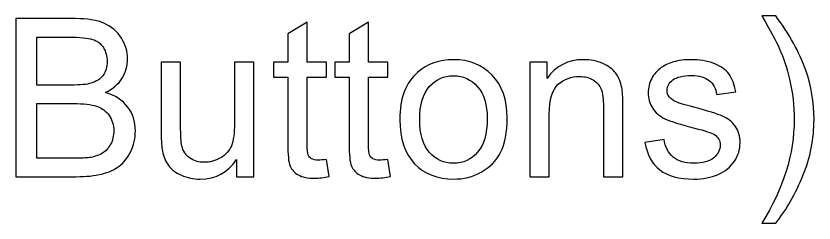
# Model space of a CAD drawing. Header units: centimetres. Extents: x 16 to 194, y -201 to 17.
# Drawn here: x 77.82 to 87.01, y -35.93 to -33.54 of the extents above; entities that cross this region are included whole.
import ezdxf

# ---------------------------------------------------------------- set-up
doc = ezdxf.new("R2010")
doc.units = ezdxf.units.CM
doc.header["$MEASUREMENT"] = 0
doc.layers.add('Layer 1', color=7, linetype='Continuous')

msp = doc.modelspace()

# ---------------------------------------------------------------- linework, layer by layer
at = {"layer": 'Layer 1', "color": 250}
for points, knots in [([(77.82429, -35.39233), (77.82429, -35.39233), (77.82429, -33.57369), (77.82429, -33.57369), (77.82429, -33.57369), (78.5067, -33.57369), (78.5067, -33.57369), (78.64556, -33.57369), (78.75689, -33.59189), (78.84114, -33.62872), (78.92496, -33.66555), (78.99057, -33.72228), (79.03799, -33.7989), (79.08582, -33.8751), (79.10953, -33.95511), (79.10953, -34.03893), (79.10953, -34.1164), (79.08836, -34.18964), (79.04645, -34.25822), (79.00454, -34.3268), (78.94104, -34.38226), (78.85595, -34.42459), (78.96602, -34.45676), (79.05069, -34.5118), (79.10953, -34.58969), (79.1688, -34.66716), (79.19843, -34.75902), (79.19843, -34.86486), (79.19843, -34.95037), (79.18023, -35.02953), (79.14424, -35.10277), (79.10826, -35.17601), (79.06381, -35.23231), (79.01089, -35.2721), (78.95798, -35.31147), (78.89151, -35.34153), (78.81193, -35.36185), (78.73192, -35.38217), (78.63413, -35.39233), (78.51813, -35.39233), (78.51813, -35.39233), (77.82429, -35.39233), (77.82429, -35.39233)], [0, 0, 0, 0, 0.0714286, 0.0714286, 0.0714286, 0.1428571, 0.1428571, 0.1428571, 0.2142857, 0.2142857, 0.2142857, 0.2857143, 0.2857143, 0.2857143, 0.3571429, 0.3571429, 0.3571429, 0.4285714, 0.4285714, 0.4285714, 0.5, 0.5, 0.5, 0.5714286, 0.5714286, 0.5714286, 0.6428571, 0.6428571, 0.6428571, 0.7142857, 0.7142857, 0.7142857, 0.7857143, 0.7857143, 0.7857143, 0.8571429, 0.8571429, 0.8571429, 0.9285714, 0.9285714, 0.9285714, 1, 1, 1, 1]), ([(86.56739, -35.92573), (86.56739, -35.92573), (86.40737, -35.92573), (86.40737, -35.92573), (86.6546, -35.52907), (86.77821, -35.13198), (86.77821, -34.73447), (86.77821, -34.57911), (86.76043, -34.42501), (86.72487, -34.27219), (86.69693, -34.14815), (86.65756, -34.0292), (86.60718, -33.9149), (86.57501, -33.84081), (86.50812, -33.71678), (86.40737, -33.54321), (86.40737, -33.54321), (86.56739, -33.54321), (86.56739, -33.54321), (86.72233, -33.75064), (86.83705, -33.95892), (86.91156, -34.16805), (86.97506, -34.34797), (87.00681, -34.53635), (87.00681, -34.7332), (87.00681, -34.9563), (86.96405, -35.1722), (86.87854, -35.38048), (86.79345, -35.58876), (86.68973, -35.77037), (86.56739, -35.92573)], [0, 0, 0, 0, 0.1, 0.1, 0.1, 0.2, 0.2, 0.2, 0.3, 0.3, 0.3, 0.4, 0.4, 0.4, 0.5, 0.5, 0.5, 0.6, 0.6, 0.6, 0.7, 0.7, 0.7, 0.8, 0.8, 0.8, 0.9, 0.9, 0.9, 1, 1, 1, 1]), ([(81.39849, -35.19294), (81.39849, -35.19294), (81.42897, -35.39021), (81.42897, -35.39021), (81.36632, -35.40334), (81.31001, -35.41011), (81.26091, -35.41011), (81.18005, -35.41011), (81.1174, -35.39741), (81.07252, -35.37159), (81.02807, -35.34576), (80.99675, -35.31232), (80.97854, -35.27041), (80.96034, -35.2285), (80.95145, -35.14045), (80.95145, -35.00625), (80.95145, -35.00625), (80.95145, -34.24679), (80.95145, -34.24679), (80.95145, -34.24679), (80.78635, -34.24679), (80.78635, -34.24679), (80.78635, -34.24679), (80.78635, -34.07407), (80.78635, -34.07407), (80.78635, -34.07407), (80.95145, -34.07407), (80.95145, -34.07407), (80.95145, -34.07407), (80.95145, -33.7481), (80.95145, -33.7481), (80.95145, -33.7481), (81.17497, -33.61391), (81.17497, -33.61391), (81.17497, -33.61391), (81.17497, -34.07407), (81.17497, -34.07407), (81.17497, -34.07407), (81.39849, -34.07407), (81.39849, -34.07407), (81.39849, -34.07407), (81.39849, -34.24679), (81.39849, -34.24679), (81.39849, -34.24679), (81.17497, -34.24679), (81.17497, -34.24679), (81.17497, -34.24679), (81.17497, -35.01895), (81.17497, -35.01895), (81.17497, -35.08287), (81.17878, -35.12394), (81.18682, -35.14214), (81.19444, -35.16034), (81.20714, -35.17474), (81.22492, -35.18574), (81.2427, -35.19633), (81.2681, -35.20183), (81.30112, -35.20183), (81.32568, -35.20183), (81.35827, -35.19887), (81.39849, -35.19294)], [0, 0, 0, 0, 0.05, 0.05, 0.05, 0.1, 0.1, 0.1, 0.15, 0.15, 0.15, 0.2, 0.2, 0.2, 0.25, 0.25, 0.25, 0.3, 0.3, 0.3, 0.35, 0.35, 0.35, 0.4, 0.4, 0.4, 0.45, 0.45, 0.45, 0.5, 0.5, 0.5, 0.55, 0.55, 0.55, 0.6, 0.6, 0.6, 0.65, 0.65, 0.65, 0.7, 0.7, 0.7, 0.75, 0.75, 0.75, 0.8, 0.8, 0.8, 0.85, 0.85, 0.85, 0.9, 0.9, 0.9, 0.95, 0.95, 0.95, 1, 1, 1, 1]), ([(82.10419, -35.19294), (82.10419, -35.19294), (82.13467, -35.39021), (82.13467, -35.39021), (82.07202, -35.40334), (82.01571, -35.41011), (81.96661, -35.41011), (81.88575, -35.41011), (81.8231, -35.39741), (81.77822, -35.37159), (81.73377, -35.34576), (81.70245, -35.31232), (81.68424, -35.27041), (81.66604, -35.2285), (81.65715, -35.14045), (81.65715, -35.00625), (81.65715, -35.00625), (81.65715, -34.24679), (81.65715, -34.24679), (81.65715, -34.24679), (81.49205, -34.24679), (81.49205, -34.24679), (81.49205, -34.24679), (81.49205, -34.07407), (81.49205, -34.07407), (81.49205, -34.07407), (81.65715, -34.07407), (81.65715, -34.07407), (81.65715, -34.07407), (81.65715, -33.7481), (81.65715, -33.7481), (81.65715, -33.7481), (81.88067, -33.61391), (81.88067, -33.61391), (81.88067, -33.61391), (81.88067, -34.07407), (81.88067, -34.07407), (81.88067, -34.07407), (82.10419, -34.07407), (82.10419, -34.07407), (82.10419, -34.07407), (82.10419, -34.24679), (82.10419, -34.24679), (82.10419, -34.24679), (81.88067, -34.24679), (81.88067, -34.24679), (81.88067, -34.24679), (81.88067, -35.01895), (81.88067, -35.01895), (81.88067, -35.08287), (81.88448, -35.12394), (81.89252, -35.14214), (81.90014, -35.16034), (81.91284, -35.17474), (81.93062, -35.18574), (81.9484, -35.19633), (81.9738, -35.20183), (82.00682, -35.20183), (82.03138, -35.20183), (82.06397, -35.19887), (82.10419, -35.19294)], [0, 0, 0, 0, 0.05, 0.05, 0.05, 0.1, 0.1, 0.1, 0.15, 0.15, 0.15, 0.2, 0.2, 0.2, 0.25, 0.25, 0.25, 0.3, 0.3, 0.3, 0.35, 0.35, 0.35, 0.4, 0.4, 0.4, 0.45, 0.45, 0.45, 0.5, 0.5, 0.5, 0.55, 0.55, 0.55, 0.6, 0.6, 0.6, 0.65, 0.65, 0.65, 0.7, 0.7, 0.7, 0.75, 0.75, 0.75, 0.8, 0.8, 0.8, 0.85, 0.85, 0.85, 0.9, 0.9, 0.9, 0.95, 0.95, 0.95, 1, 1, 1, 1]), ([(78.06559, -34.33823), (78.06559, -34.33823), (78.45887, -34.33823), (78.45887, -34.33823), (78.56555, -34.33823), (78.64217, -34.33103), (78.68831, -34.31706), (78.7497, -34.29886), (78.79584, -34.26838), (78.82674, -34.22605), (78.85765, -34.18371), (78.87331, -34.1308), (78.87331, -34.06687), (78.87331, -34.00634), (78.85892, -33.953), (78.82971, -33.90728), (78.80092, -33.86113), (78.75943, -33.82938), (78.70567, -33.81245), (78.65191, -33.79552), (78.55962, -33.78705), (78.42923, -33.78705), (78.42923, -33.78705), (78.06559, -33.78705), (78.06559, -33.78705), (78.06559, -33.78705), (78.06559, -34.33823), (78.06559, -34.33823)], [0, 0, 0, 0, 0.1111111, 0.1111111, 0.1111111, 0.2222222, 0.2222222, 0.2222222, 0.3333333, 0.3333333, 0.3333333, 0.4444444, 0.4444444, 0.4444444, 0.5555556, 0.5555556, 0.5555556, 0.6666667, 0.6666667, 0.6666667, 0.7777778, 0.7777778, 0.7777778, 0.8888889, 0.8888889, 0.8888889, 1, 1, 1, 1]), ([(82.24093, -34.7332), (82.24093, -34.48978), (82.30866, -34.30944), (82.44455, -34.19218), (82.55758, -34.09481), (82.69601, -34.04613), (82.859, -34.04613), (83.03976, -34.04613), (83.18793, -34.1054), (83.30307, -34.22393), (83.4178, -34.34204), (83.47537, -34.50587), (83.47537, -34.71457), (83.47537, -34.88391), (83.44997, -35.01683), (83.39917, -35.11378), (83.34837, -35.21072), (83.27429, -35.28607), (83.17692, -35.33984), (83.07998, -35.3936), (82.97372, -35.42027), (82.859, -35.42027), (82.67442, -35.42027), (82.52541, -35.36143), (82.41153, -35.24332), (82.29766, -35.12521), (82.24093, -34.95503), (82.24093, -34.7332)], [0, 0, 0, 0, 0.1111111, 0.1111111, 0.1111111, 0.2222222, 0.2222222, 0.2222222, 0.3333333, 0.3333333, 0.3333333, 0.4444444, 0.4444444, 0.4444444, 0.5555556, 0.5555556, 0.5555556, 0.6666667, 0.6666667, 0.6666667, 0.7777778, 0.7777778, 0.7777778, 0.8888889, 0.8888889, 0.8888889, 1, 1, 1, 1]), ([(83.73741, -35.39233), (83.73741, -35.39233), (83.73741, -34.07407), (83.73741, -34.07407), (83.73741, -34.07407), (83.93807, -34.07407), (83.93807, -34.07407), (83.93807, -34.07407), (83.93807, -34.26118), (83.93807, -34.26118), (84.03459, -34.11767), (84.17429, -34.04613), (84.35675, -34.04613), (84.43633, -34.04613), (84.50915, -34.06052), (84.57561, -34.08889), (84.64207, -34.11725), (84.69203, -34.15493), (84.72505, -34.20107), (84.75807, -34.24721), (84.78135, -34.30225), (84.79447, -34.36575), (84.80252, -34.40723), (84.80675, -34.47962), (84.80675, -34.58292), (84.80675, -34.58292), (84.80675, -35.39233), (84.80675, -35.39233), (84.80675, -35.39233), (84.58323, -35.39233), (84.58323, -35.39233), (84.58323, -35.39233), (84.58323, -34.59138), (84.58323, -34.59138), (84.58323, -34.50037), (84.57476, -34.43221), (84.55741, -34.38734), (84.54005, -34.34246), (84.50915, -34.30648), (84.46512, -34.27939), (84.42109, -34.25272), (84.36902, -34.23917), (84.30976, -34.23917), (84.21493, -34.23917), (84.13323, -34.26923), (84.06422, -34.32976), (83.99522, -34.38988), (83.96093, -34.5046), (83.96093, -34.67309), (83.96093, -34.67309), (83.96093, -35.39233), (83.96093, -35.39233), (83.96093, -35.39233), (83.73741, -35.39233), (83.73741, -35.39233)], [0, 0, 0, 0, 0.0555556, 0.0555556, 0.0555556, 0.1111111, 0.1111111, 0.1111111, 0.1666667, 0.1666667, 0.1666667, 0.2222222, 0.2222222, 0.2222222, 0.2777778, 0.2777778, 0.2777778, 0.3333333, 0.3333333, 0.3333333, 0.3888889, 0.3888889, 0.3888889, 0.4444444, 0.4444444, 0.4444444, 0.5, 0.5, 0.5, 0.5555556, 0.5555556, 0.5555556, 0.6111111, 0.6111111, 0.6111111, 0.6666667, 0.6666667, 0.6666667, 0.7222222, 0.7222222, 0.7222222, 0.7777778, 0.7777778, 0.7777778, 0.8333333, 0.8333333, 0.8333333, 0.8888889, 0.8888889, 0.8888889, 0.9444444, 0.9444444, 0.9444444, 1, 1, 1, 1]), ([(85.06117, -34.99863), (85.06117, -34.99863), (85.28215, -34.96307), (85.28215, -34.96307), (85.29443, -35.05155), (85.32914, -35.11928), (85.38587, -35.16669), (85.44259, -35.21368), (85.52218, -35.23739), (85.62378, -35.23739), (85.72665, -35.23739), (85.80285, -35.21665), (85.8528, -35.17474), (85.90233, -35.13325), (85.92731, -35.08414), (85.92731, -35.02784), (85.92731, -34.97746), (85.90487, -34.93767), (85.86042, -34.90888), (85.8291, -34.88899), (85.7529, -34.86401), (85.63182, -34.83311), (85.46842, -34.79204), (85.35539, -34.75648), (85.29189, -34.72643), (85.22881, -34.69595), (85.18097, -34.65446), (85.14838, -34.60112), (85.11578, -34.5482), (85.09927, -34.48936), (85.09927, -34.42501), (85.09927, -34.36617), (85.11282, -34.31198), (85.13949, -34.26203), (85.16658, -34.21208), (85.20299, -34.17059), (85.24913, -34.13757), (85.28384, -34.11217), (85.33126, -34.09058), (85.39095, -34.0728), (85.45106, -34.05502), (85.51498, -34.04613), (85.58356, -34.04613), (85.68686, -34.04613), (85.77745, -34.06095), (85.85534, -34.091), (85.93366, -34.12064), (85.99123, -34.16128), (86.02849, -34.21208), (86.06532, -34.2633), (86.09114, -34.33146), (86.10511, -34.41697), (86.10511, -34.41697), (85.88667, -34.44745), (85.88667, -34.44745), (85.87693, -34.37887), (85.84815, -34.32511), (85.80073, -34.28658), (85.75332, -34.24806), (85.68643, -34.22901), (85.59965, -34.22901), (85.49763, -34.22901), (85.42439, -34.24594), (85.38079, -34.27981), (85.33718, -34.31368), (85.31517, -34.35347), (85.31517, -34.39877), (85.31517, -34.42755), (85.32406, -34.4538), (85.34226, -34.47708), (85.36047, -34.50079), (85.38883, -34.52069), (85.42778, -34.53635), (85.45021, -34.54482), (85.51541, -34.56387), (85.62463, -34.5935), (85.78211, -34.63541), (85.89217, -34.67012), (85.95483, -34.69679), (86.01748, -34.72346), (86.06659, -34.76283), (86.10215, -34.81363), (86.13813, -34.86486), (86.15591, -34.92836), (86.15591, -35.00456), (86.15591, -35.07864), (86.13432, -35.14849), (86.09072, -35.21411), (86.04711, -35.27972), (85.98446, -35.33052), (85.90276, -35.36651), (85.82063, -35.40249), (85.72792, -35.42027), (85.62463, -35.42027), (85.4536, -35.42027), (85.32279, -35.38471), (85.23304, -35.31401), (85.1433, -35.24289), (85.08615, -35.13791), (85.06117, -34.99863)], [0, 0, 0, 0, 0.030303, 0.030303, 0.030303, 0.0606061, 0.0606061, 0.0606061, 0.0909091, 0.0909091, 0.0909091, 0.1212121, 0.1212121, 0.1212121, 0.1515152, 0.1515152, 0.1515152, 0.1818182, 0.1818182, 0.1818182, 0.2121212, 0.2121212, 0.2121212, 0.2424242, 0.2424242, 0.2424242, 0.2727273, 0.2727273, 0.2727273, 0.3030303, 0.3030303, 0.3030303, 0.3333333, 0.3333333, 0.3333333, 0.3636364, 0.3636364, 0.3636364, 0.3939394, 0.3939394, 0.3939394, 0.4242424, 0.4242424, 0.4242424, 0.4545455, 0.4545455, 0.4545455, 0.4848485, 0.4848485, 0.4848485, 0.5151515, 0.5151515, 0.5151515, 0.5454545, 0.5454545, 0.5454545, 0.5757576, 0.5757576, 0.5757576, 0.6060606, 0.6060606, 0.6060606, 0.6363636, 0.6363636, 0.6363636, 0.6666667, 0.6666667, 0.6666667, 0.6969697, 0.6969697, 0.6969697, 0.7272727, 0.7272727, 0.7272727, 0.7575758, 0.7575758, 0.7575758, 0.7878788, 0.7878788, 0.7878788, 0.8181818, 0.8181818, 0.8181818, 0.8484848, 0.8484848, 0.8484848, 0.8787879, 0.8787879, 0.8787879, 0.9090909, 0.9090909, 0.9090909, 0.9393939, 0.9393939, 0.9393939, 0.969697, 0.969697, 0.969697, 1, 1, 1, 1]), ([(80.36175, -35.39233), (80.36175, -35.39233), (80.36175, -35.19633), (80.36175, -35.19633), (80.2593, -35.34576), (80.12045, -35.42027), (79.94477, -35.42027), (79.8673, -35.42027), (79.79491, -35.40545), (79.7276, -35.37582), (79.66029, -35.34576), (79.61033, -35.30851), (79.57774, -35.26364), (79.54514, -35.21834), (79.52228, -35.16331), (79.50916, -35.09811), (79.50027, -35.05409), (79.49561, -34.98466), (79.49561, -34.88983), (79.49561, -34.88983), (79.49561, -34.07407), (79.49561, -34.07407), (79.49561, -34.07407), (79.71913, -34.07407), (79.71913, -34.07407), (79.71913, -34.07407), (79.71913, -34.80347), (79.71913, -34.80347), (79.71913, -34.91989), (79.72379, -34.99863), (79.73268, -35.03885), (79.74665, -35.09769), (79.77628, -35.14341), (79.822, -35.17685), (79.8673, -35.2103), (79.92318, -35.22723), (79.99006, -35.22723), (80.05695, -35.22723), (80.1196, -35.2103), (80.17802, -35.17601), (80.23644, -35.14172), (80.27793, -35.09473), (80.30248, -35.03588), (80.32661, -34.97704), (80.33889, -34.8911), (80.33889, -34.77892), (80.33889, -34.77892), (80.33889, -34.07407), (80.33889, -34.07407), (80.33889, -34.07407), (80.56241, -34.07407), (80.56241, -34.07407), (80.56241, -34.07407), (80.56241, -35.39233), (80.56241, -35.39233), (80.56241, -35.39233), (80.36175, -35.39233), (80.36175, -35.39233)], [0, 0, 0, 0, 0.0526316, 0.0526316, 0.0526316, 0.1052632, 0.1052632, 0.1052632, 0.1578947, 0.1578947, 0.1578947, 0.2105263, 0.2105263, 0.2105263, 0.2631579, 0.2631579, 0.2631579, 0.3157895, 0.3157895, 0.3157895, 0.3684211, 0.3684211, 0.3684211, 0.4210526, 0.4210526, 0.4210526, 0.4736842, 0.4736842, 0.4736842, 0.5263158, 0.5263158, 0.5263158, 0.5789474, 0.5789474, 0.5789474, 0.6315789, 0.6315789, 0.6315789, 0.6842105, 0.6842105, 0.6842105, 0.7368421, 0.7368421, 0.7368421, 0.7894737, 0.7894737, 0.7894737, 0.8421053, 0.8421053, 0.8421053, 0.8947368, 0.8947368, 0.8947368, 0.9473684, 0.9473684, 0.9473684, 1, 1, 1, 1]), ([(82.46953, -34.73362), (82.46953, -34.90211), (82.50636, -35.02826), (82.58002, -35.11166), (82.6541, -35.19548), (82.74681, -35.23739), (82.859, -35.23739), (82.96991, -35.23739), (83.0622, -35.19548), (83.13628, -35.11124), (83.20994, -35.02699), (83.24677, -34.89872), (83.24677, -34.72643), (83.24677, -34.56387), (83.20952, -34.44068), (83.13543, -34.35728), (83.06135, -34.27346), (82.96906, -34.23155), (82.859, -34.23155), (82.74681, -34.23155), (82.6541, -34.27304), (82.58002, -34.35643), (82.50636, -34.43983), (82.46953, -34.56556), (82.46953, -34.73362)], [0, 0, 0, 0, 0.125, 0.125, 0.125, 0.25, 0.25, 0.25, 0.375, 0.375, 0.375, 0.5, 0.5, 0.5, 0.625, 0.625, 0.625, 0.75, 0.75, 0.75, 0.875, 0.875, 0.875, 1, 1, 1, 1]), ([(78.06559, -35.17897), (78.06559, -35.17897), (78.51856, -35.17897), (78.51856, -35.17897), (78.59645, -35.17897), (78.65106, -35.17601), (78.68281, -35.17008), (78.73784, -35.16034), (78.78441, -35.14383), (78.82166, -35.12055), (78.85892, -35.09727), (78.8894, -35.0634), (78.91353, -35.01895), (78.93766, -34.9745), (78.94951, -34.92328), (78.94951, -34.86528), (78.94951, -34.79712), (78.93215, -34.73828), (78.89702, -34.6879), (78.8623, -34.63753), (78.81404, -34.60239), (78.75224, -34.58207), (78.69085, -34.56175), (78.60195, -34.55159), (78.48638, -34.55159), (78.48638, -34.55159), (78.06559, -34.55159), (78.06559, -34.55159), (78.06559, -34.55159), (78.06559, -35.17897), (78.06559, -35.17897)], [0, 0, 0, 0, 0.1, 0.1, 0.1, 0.2, 0.2, 0.2, 0.3, 0.3, 0.3, 0.4, 0.4, 0.4, 0.5, 0.5, 0.5, 0.6, 0.6, 0.6, 0.7, 0.7, 0.7, 0.8, 0.8, 0.8, 0.9, 0.9, 0.9, 1, 1, 1, 1])]:
    msp.add_open_spline(points, degree=3, knots=knots, dxfattribs=at)

doc.saveas('drawing.dxf')
